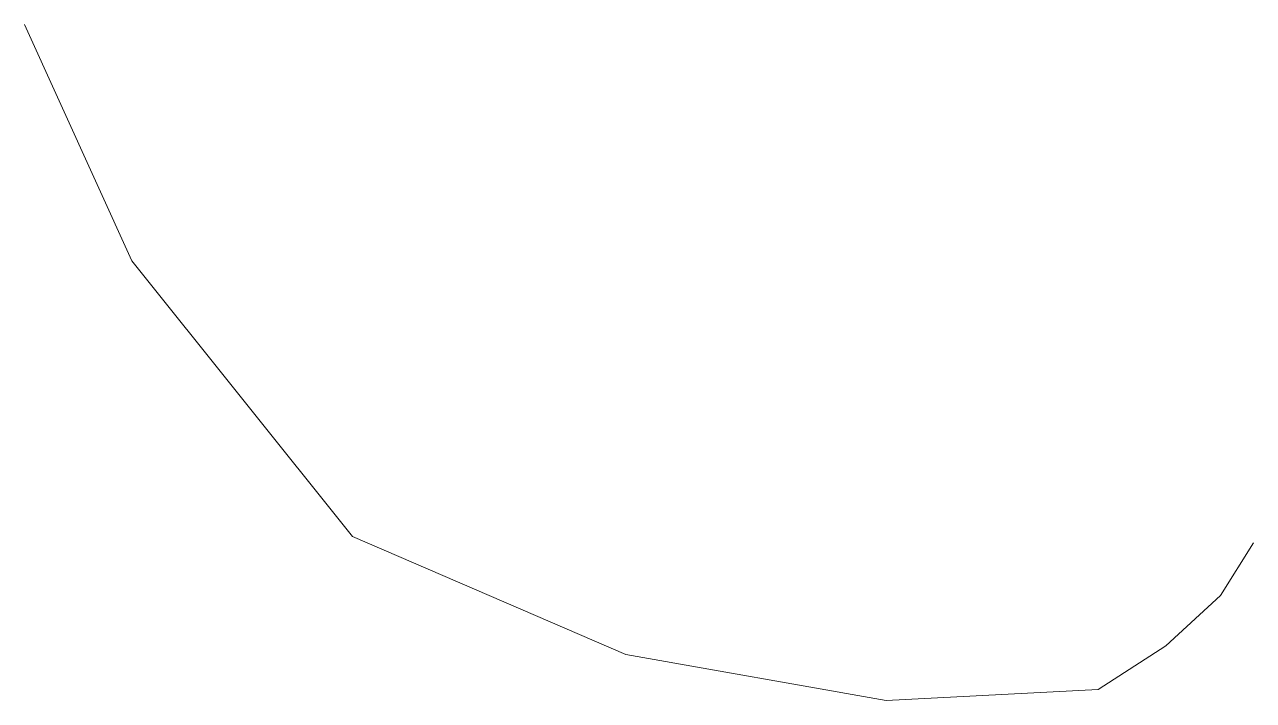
# Model space of a CAD drawing. Header units: metres. Extents: x 10 to 151, y 32 to 110.
import ezdxf

# ---------------------------------------------------------------- set-up
doc = ezdxf.new("R2010")
doc.units = ezdxf.units.M
doc.layers.get('0').update_dxf_attribs({"linetype": 'CONTINUOUS', "lineweight": 0})

msp = doc.modelspace()

# ---------------------------------------------------------------- linework, layer by layer
for p, q in [((10.25, 109.75), (22.5, 82.75)), ((22.5, 82.75), (47.75, 51.25)), ((47.75, 51.25), (79, 37.75)), ((147, 44.5), (150.75, 50.5)), ((140.75, 38.75), (147, 44.5)), ((133, 33.75), (140.75, 38.75)), ((79, 37.75), (108.75, 32.5)), ((108.75, 32.5), (133, 33.75))]:
    msp.add_line(p, q)

doc.saveas('drawing.dxf')
